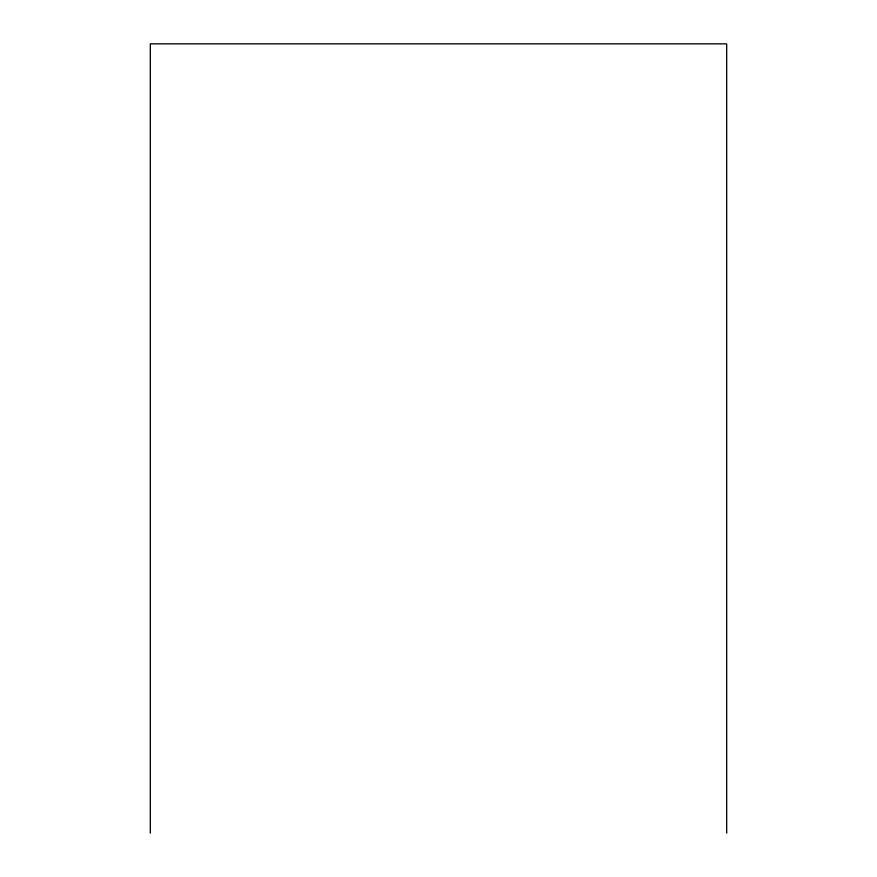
<?xml version="1.0" encoding="UTF-8"?>
<svg xmlns="http://www.w3.org/2000/svg" width="877" height="877" viewBox="0 0 877 877"><rect width="100%" height="100%" fill="white"/><g stroke="black" fill="none" stroke-linecap="round" stroke-linejoin="round"><path stroke-width="1.32" d="M726.693 833.15L726.693 43.85L150.307 43.85L150.307 833.15"/></g></svg>
